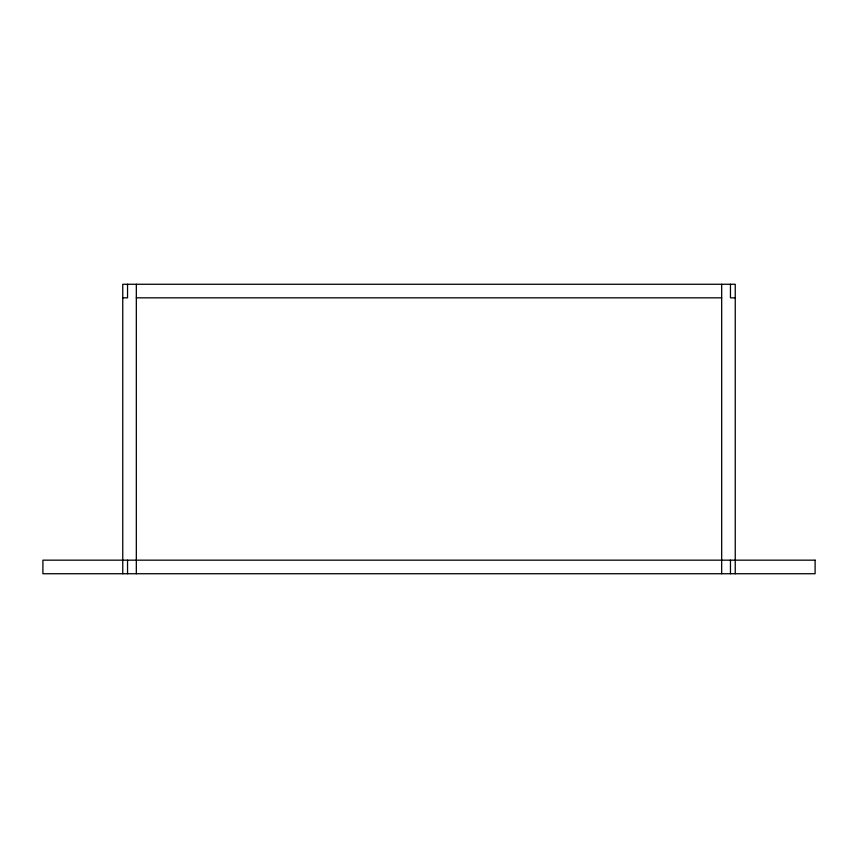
<?xml version="1.0" encoding="UTF-8"?>
<svg xmlns="http://www.w3.org/2000/svg" width="858" height="858" viewBox="0 0 858 858"><rect width="100%" height="100%" fill="white"/><g stroke="black" fill="none" stroke-linecap="round" stroke-linejoin="round"><path stroke-width="1.29" d="M122.758 297.833L127.542 297.833L127.542 284.266M136.325 297.833L721.675 297.833M735.242 297.833L730.458 297.833L730.458 284.266M735.242 573.734L735.242 284.266L122.758 284.266L122.758 573.734M730.458 560.167L730.458 573.734M721.675 284.266L721.675 573.734M136.325 284.266L136.325 573.734M127.542 560.167L127.542 573.734M815.1 560.167L42.9 560.167L42.9 573.734L815.1 573.734L815.1 560.167"/></g></svg>
